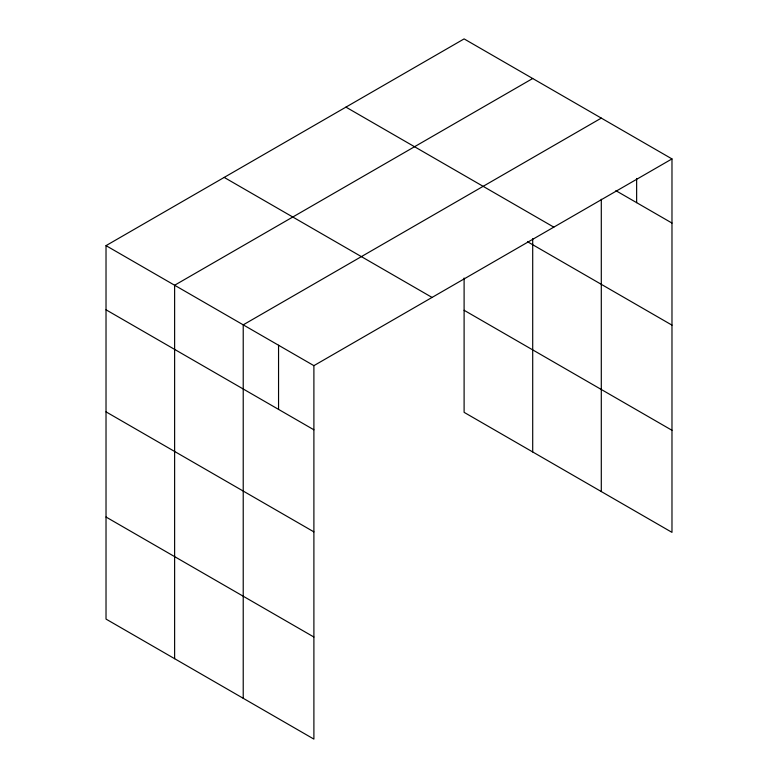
<?xml version="1.0" encoding="UTF-8"?>
<svg xmlns="http://www.w3.org/2000/svg" width="778" height="778" viewBox="0 0 778 778"><rect width="100%" height="100%" fill="white"/><g stroke="black" fill="none" stroke-linecap="round" stroke-linejoin="round"><path stroke-width="1.17" d="M671.978 158.916L313.894 365.65L313.894 739.1L106.022 619.084L106.022 245.634L464.106 38.9L671.978 158.916L671.978 532.366L464.106 412.35L464.106 278.018M601.297 199.265L601.297 491.56M532.706 78.5L174.622 285.244L174.622 658.694M601.297 118.11L243.222 324.844L243.222 698.294M615.855 190.659L671.978 223.062M345.938 107.121L553.81 227.137M527.503 241.725L671.978 325.136M464.106 310.276L671.978 430.292M224.19 177.413L432.062 297.429M106.022 245.634L313.894 365.65M106.022 309.79L313.894 429.796M106.022 411.854L313.894 531.87M106.022 517.02L313.894 637.026M636.637 178.454L636.637 202.659M532.706 238.652L532.706 451.95M278.553 345.247L278.553 409.403"/></g></svg>
